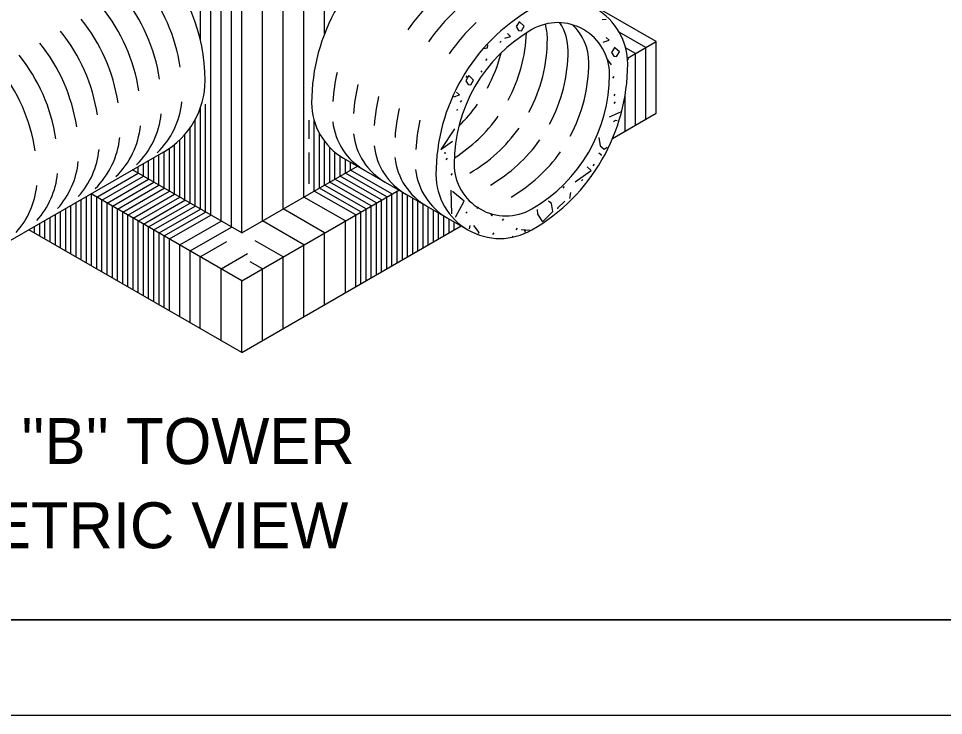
# Model space of a CAD drawing. Extents: x 997.6 to 1036.8, y 998.9 to 1022.5.
# Drawn here: x 1024.444 to 1029.276, y 1000 to 1003.642 of the extents above; entities that cross this region are included whole.
import ezdxf

# ---------------------------------------------------------------- set-up
doc = ezdxf.new("R2010")
doc.units = 0
for name, color, linetype in [('1', 7, 'Continuous'), ('10', 7, 'Continuous'), ('11', 7, 'Continuous'), ('Level 14', 7, 'Continuous')]:
    doc.layers.add(name, color=color, linetype=linetype)

msp = doc.modelspace()

# ---------------------------------------------------------------- linework, layer by layer
at = {"layer": '1'}
for p, q in [((1026.0428, 1003.5633), (1026.0428, 1004.8344)), ((1025.9346, 1002.7094), (1025.9346, 1004.7719)), ((1025.3942, 1003.5286), (1025.3942, 1004.7094)), ((1025.8263, 1002.6469), (1025.8263, 1004.7094)), ((1025.4483, 1002.6152), (1025.4483, 1004.6782)), ((1025.5025, 1002.5839), (1025.5025, 1004.6469)), ((1025.7181, 1002.5844), (1025.7181, 1004.6469)), ((1025.5567, 1002.5526), (1025.5567, 1004.6157)), ((1025.6098, 1002.5219), (1025.6098, 1004.5844)), ((1027.7749, 1003.5219), (1027.3419, 1003.7719)), ((1027.7208, 1003.4907), (1027.5818, 1003.5709)), ((1027.6666, 1003.4594), (1027.6153, 1003.4891)), ((1027.6248, 1003.4352), (1027.7749, 1003.5219)), ((1027.7208, 1003.1157), (1027.7208, 1003.4907)), ((1027.7749, 1003.1469), (1027.7749, 1003.5219)), ((1027.6666, 1003.0844), (1027.6666, 1003.4594)), ((1027.6124, 1003.0532), (1027.6124, 1003.2397)), ((1025.4213, 1002.6308), (1025.4213, 1003.1953)), ((1025.3942, 1002.6464), (1025.3942, 1003.176)), ((1027.5474, 1003.0155), (1027.7749, 1003.1469)), ((1025.3671, 1002.6621), (1025.3671, 1003.1146)), ((1025.9617, 1003.0135), (1025.9617, 1003.1114)), ((1025.9888, 1002.7408), (1025.9888, 1003.1075)), ((1025.34, 1002.6777), (1025.34, 1003.0708)), ((1025.2858, 1002.7089), (1025.2858, 1003.0077)), ((1025.3129, 1002.6933), (1025.3129, 1003.0361)), ((1026.0158, 1002.7564), (1026.0158, 1003.042)), ((1026.0429, 1002.7721), (1026.0429, 1003.0001)), ((1025.2317, 1002.7402), (1025.2317, 1002.9635)), ((1025.2588, 1002.7246), (1025.2588, 1002.9838)), ((1026.07, 1002.7878), (1026.07, 1002.9686)), ((1024.069, 1002.2907), (1025.203, 1002.9454)), ((1025.1504, 1002.7871), (1025.1504, 1002.9151)), ((1025.1775, 1002.7714), (1025.1775, 1002.9307)), ((1025.2046, 1002.7558), (1025.2046, 1002.9463)), ((1025.9617, 1002.7789), (1025.9617, 1002.9427)), ((1026.0971, 1002.8034), (1026.0971, 1002.9437)), ((1026.1242, 1002.8191), (1026.1242, 1002.9237)), ((1026.1422, 1002.9125), (1026.7917, 1002.5375)), ((1026.1513, 1002.8348), (1026.1513, 1002.9074)), ((1025.0692, 1002.8339), (1025.0692, 1002.8682)), ((1025.0963, 1002.8183), (1025.0963, 1002.8838)), ((1025.1233, 1002.8027), (1025.1233, 1002.8994)), ((1025.6098, 1002.5219), (1026.2143, 1002.8709)), ((1026.1783, 1002.8504), (1026.1783, 1002.8916)), ((1024.8528, 1002.709), (1025.0692, 1002.8339)), ((1024.8798, 1002.6934), (1025.0963, 1002.8183)), ((1025.6098, 1002.5219), (1025.0397, 1002.8511)), ((1026.3407, 1002.6941), (1026.1242, 1002.8191)), ((1026.3678, 1002.7098), (1026.1513, 1002.8348)), ((1026.3948, 1002.7254), (1026.1783, 1002.8504)), ((1024.9069, 1002.6778), (1025.1233, 1002.8027)), ((1024.934, 1002.6622), (1025.1504, 1002.7871)), ((1024.9611, 1002.6465), (1025.1775, 1002.7714)), ((1026.2323, 1002.6314), (1026.0158, 1002.7564)), ((1026.2594, 1002.6471), (1026.0429, 1002.7721)), ((1026.2865, 1002.6628), (1026.07, 1002.7878)), ((1026.3136, 1002.6784), (1026.0971, 1002.8034)), ((1024.7986, 1002.3653), (1024.7986, 1002.7119)), ((1025.6098, 1002.2719), (1024.8231, 1002.7262)), ((1024.8257, 1002.3497), (1024.8257, 1002.7247)), ((1024.8528, 1002.334), (1024.8528, 1002.709)), ((1024.9882, 1002.6309), (1025.2046, 1002.7558)), ((1025.0153, 1002.6153), (1025.2317, 1002.7402)), ((1025.0423, 1002.5997), (1025.2588, 1002.7246)), ((1025.0694, 1002.584), (1025.2858, 1002.7089)), ((1025.6098, 1002.2719), (1026.4308, 1002.7459)), ((1026.1511, 1002.5844), (1025.9346, 1002.7094)), ((1026.2053, 1002.6158), (1025.9888, 1002.7408)), ((1026.3678, 1002.3348), (1026.3678, 1002.7098)), ((1026.3948, 1002.3504), (1026.3948, 1002.7254)), ((1026.4219, 1002.3661), (1026.4219, 1002.7411)), ((1026.449, 1002.3818), (1026.449, 1002.7353)), ((1026.4761, 1002.3974), (1026.4761, 1002.7197)), ((1024.7173, 1002.4122), (1024.7173, 1002.665)), ((1024.7444, 1002.3965), (1024.7444, 1002.6807)), ((1024.7715, 1002.3809), (1024.7715, 1002.6963)), ((1024.8798, 1002.3184), (1024.8798, 1002.6934)), ((1024.9069, 1002.3028), (1024.9069, 1002.6778)), ((1024.934, 1002.2872), (1024.934, 1002.6622)), ((1025.0965, 1002.5684), (1025.3129, 1002.6933)), ((1025.1236, 1002.5528), (1025.34, 1002.6777)), ((1025.1507, 1002.5372), (1025.3671, 1002.6621)), ((1026.2865, 1002.2878), (1026.2865, 1002.6628)), ((1026.3136, 1002.3034), (1026.3136, 1002.6784)), ((1026.3407, 1002.3191), (1026.3407, 1002.6941)), ((1026.5032, 1002.4131), (1026.5032, 1002.7041)), ((1026.5303, 1002.4288), (1026.5303, 1002.6884)), ((1026.5573, 1002.4444), (1026.5573, 1002.6728)), ((1024.6361, 1002.459), (1024.6361, 1002.6181)), ((1024.6632, 1002.4434), (1024.6632, 1002.6338)), ((1024.6903, 1002.4278), (1024.6903, 1002.6493)), ((1024.9611, 1002.2715), (1024.9611, 1002.6465)), ((1024.9882, 1002.2559), (1024.9882, 1002.6309)), ((1025.0153, 1002.2403), (1025.0153, 1002.6153)), ((1025.1778, 1002.5215), (1025.3942, 1002.6464)), ((1025.2048, 1002.5059), (1025.4213, 1002.6308)), ((1025.2319, 1002.4903), (1025.4483, 1002.6152)), ((1026.0428, 1002.5219), (1025.8263, 1002.6469)), ((1026.2053, 1002.2408), (1026.2053, 1002.6158)), ((1026.2323, 1002.2564), (1026.2323, 1002.6314)), ((1026.2594, 1002.2721), (1026.2594, 1002.6471)), ((1026.5844, 1002.4601), (1026.5844, 1002.6572)), ((1026.6115, 1002.4758), (1026.6115, 1002.6415)), ((1026.6386, 1002.4914), (1026.6386, 1002.6259)), ((1024.5548, 1002.5059), (1024.5548, 1002.5712)), ((1024.5819, 1002.4903), (1024.5819, 1002.5868)), ((1024.609, 1002.4747), (1024.609, 1002.6024)), ((1025.0423, 1002.2247), (1025.0423, 1002.5997)), ((1025.0694, 1002.209), (1025.0694, 1002.584)), ((1025.0965, 1002.1934), (1025.0965, 1002.5684)), ((1025.2861, 1002.459), (1025.5025, 1002.5839)), ((1025.9346, 1002.4594), (1025.7181, 1002.5844)), ((1026.1511, 1002.2094), (1026.1511, 1002.5844)), ((1026.6657, 1002.5071), (1026.6657, 1002.6103)), ((1026.6928, 1002.5228), (1026.6928, 1002.5946)), ((1026.7198, 1002.5384), (1026.7198, 1002.579)), ((1025.6098, 1001.8969), (1024.4983, 1002.5387)), ((1024.5278, 1002.5215), (1024.5278, 1002.5555)), ((1025.1236, 1002.1778), (1025.1236, 1002.5528)), ((1025.1507, 1002.1622), (1025.1507, 1002.5372)), ((1025.1778, 1002.1465), (1025.1778, 1002.5215)), ((1025.3403, 1002.4277), (1025.5567, 1002.5526)), ((1025.6098, 1001.8969), (1026.7556, 1002.5584)), ((1026.0428, 1002.1469), (1026.0428, 1002.5219)), ((1025.2048, 1002.1309), (1025.2048, 1002.5059)), ((1025.2319, 1002.1153), (1025.2319, 1002.4903)), ((1025.3934, 1002.397), (1025.532, 1002.477)), ((1025.8263, 1002.3969), (1025.6803, 1002.4813)), ((1025.2861, 1002.084), (1025.2861, 1002.459)), ((1025.3403, 1002.0527), (1025.3403, 1002.4277)), ((1025.9346, 1002.0844), (1025.9346, 1002.4594)), ((1025.3934, 1002.022), (1025.3934, 1002.397)), ((1025.5016, 1002.3344), (1025.6402, 1002.4144)), ((1025.7181, 1002.3344), (1025.6548, 1002.3709)), ((1025.8263, 1002.0219), (1025.8263, 1002.3969)), ((1025.5016, 1001.9594), (1025.5016, 1002.3344)), ((1025.7181, 1001.9594), (1025.7181, 1002.3344)), ((1025.6098, 1001.8969), (1025.6098, 1002.2719))]:
    msp.add_line(p, q, dxfattribs=at)
for points in [[(1027.0609, 1003.6268), (1027.0443, 1003.5997), (1027.0563, 1003.5801), (1027.0707, 1003.5778), (1027.085, 1003.6027), (1027.0617, 1003.6246)], [(1027.5138, 1003.6363), (1027.4933, 1003.6346)], [(1026.9837, 1003.5387), (1027.0144, 1003.5489), (1026.9988, 1003.5635)], [(1027.4983, 1003.5185), (1027.529, 1003.5288), (1027.5133, 1003.5433)], [(1026.8732, 1003.4855), (1026.8933, 1003.4883), (1026.8955, 1003.5039)], [(1026.9645, 1003.5246), (1026.9579, 1003.5161)], [(1027.5585, 1003.4921), (1027.5418, 1003.4649), (1027.5539, 1003.4453), (1027.5683, 1003.4431), (1027.5826, 1003.4679), (1027.5593, 1003.4898)], [(1026.8905, 1003.432), (1026.8839, 1003.4235)], [(1027.5408, 1003.401), (1027.5228, 1003.4265)], [(1026.7863, 1003.3418), (1026.7798, 1003.3333)], [(1026.7967, 1003.3445), (1026.78, 1003.3173), (1026.7921, 1003.2978), (1026.8064, 1003.2955), (1026.8208, 1003.3203), (1026.7974, 1003.3423)], [(1026.865, 1003.3695), (1026.8584, 1003.361)], [(1027.5533, 1003.3385), (1027.5466, 1003.33)], [(1026.7173, 1003.2329), (1026.7481, 1003.2432), (1026.7324, 1003.2578)], [(1027.5598, 1003.2473), (1027.5533, 1003.2388)], [(1026.7577, 1003.2137), (1026.751, 1003.2052)], [(1027.5602, 1003.2066), (1027.5536, 1003.1981)], [(1026.7346, 1003.1679), (1026.7337, 1003.1613)], [(1027.5916, 1003.1547), (1027.5286, 1003.1274)], [(1027.5706, 1003.107), (1027.5625, 1003.1096), (1027.5512, 1003.1021)], [(1026.7216, 1003.0665), (1026.6505, 1002.9584), (1026.7115, 1003.0011)], [(1027.4758, 1003.0207), (1027.4828, 1002.9761), (1027.5026, 1002.96), (1027.5186, 1002.9691)], [(1026.6756, 1002.9382), (1026.6679, 1002.9387)], [(1026.6832, 1002.9128), (1026.6766, 1002.9043)], [(1027.49, 1002.9268), (1027.4889, 1002.9286), (1027.4748, 1002.9389)], [(1027.3524, 1002.7896), (1027.4348, 1002.8472), (1027.415, 1002.868)], [(1027.4514, 1002.8803), (1027.4448, 1002.8718)], [(1026.7087, 1002.8318), (1026.702, 1002.8233)], [(1027.314, 1002.8085), (1027.3143, 1002.8087)], [(1027.2941, 1002.7647), (1027.2874, 1002.7562)], [(1027.3913, 1002.8017), (1027.3847, 1002.7932)], [(1026.7024, 1002.7456), (1026.7058, 1002.6214)], [(1026.7258, 1002.6044), (1026.7723, 1002.6872), (1026.7109, 1002.739)], [(1027.3242, 1002.7016), (1027.3296, 1002.7333)], [(1027.154, 1002.6447), (1027.1548, 1002.6192), (1027.1813, 1002.5796), (1027.2359, 1002.6343), (1027.2284, 1002.6758), (1027.2124, 1002.6884)], [(1027.2984, 1002.6872), (1027.2598, 1002.6503), (1027.2594, 1002.6481)], [(1026.7873, 1002.6328), (1026.7807, 1002.6243)], [(1026.8452, 1002.6582), (1026.8385, 1002.6497)], [(1026.9103, 1002.6241), (1026.9156, 1002.6117), (1026.9193, 1002.6217)], [(1026.9771, 1002.5958), (1026.9704, 1002.5873)], [(1026.8015, 1002.5598), (1026.7978, 1002.5435)], [(1026.8443, 1002.5185), (1026.8505, 1002.524), (1026.8232, 1002.5608)], [(1026.9262, 1002.5217), (1026.9195, 1002.5132)], [(1027.0488, 1002.5471), (1027.0422, 1002.5386)], [(1027.1133, 1002.5332), (1027.1145, 1002.5353), (1027.0702, 1002.5381)], [(1027.0853, 1002.5418), (1027.0911, 1002.5252)], [(1027.025, 1002.5042), (1027.0233, 1002.5009)]]:
    msp.add_lwpolyline(points, dxfattribs=at)
for centre, radius, start, end in [((1026.9766, 1003.2016), 1.0014, 120.002, 180), ((1024.5003, 1003.3187), 0.9182, 0, 44.9557), ((1024.3812, 1003.25), 0.9182, 8.675, 38.8644), ((1024.2729, 1003.1875), 0.9182, 8.6752, 38.8646), ((1027.3013, 1003.0141), 1.0014, 133.0422, 145.3481), ((1027.2923, 1003.4047), 0.3338, 0, 120.0007), ((1024.1647, 1003.125), 0.9182, 8.6753, 38.8647), ((1027.4096, 1002.9516), 1.0014, 133.0418, 145.3477), ((1027.6261, 1002.8266), 1.0014, 120.002, 180), ((1024.0564, 1003.0625), 0.9182, 8.6755, 38.8649), ((1027.5178, 1002.8891), 1.0014, 133.0414, 145.3473), ((1027.5314, 1002.8812), 0.8119, 119.999, 180), ((1027.2607, 1003.35), 0.2706, 0, 119.9971), ((1026.936, 1003.5375), 0.2706, 0, 16.1476), ((1027.0442, 1003.475), 0.2706, 0, 32.4919), ((1027.1525, 1003.4125), 0.2706, 0, 46.6474), ((1023.9482, 1003), 0.9182, 8.6757, 38.8651), ((1026.2865, 1003.6), 0.8119, 331.7288, 357.7178), ((1026.3947, 1003.5375), 0.8119, 331.7288, 0), ((1023.8399, 1002.9375), 0.9182, 8.6759, 38.8652), ((1023.7317, 1002.875), 0.9182, 8.676, 38.8654), ((1026.1782, 1003.6625), 0.8119, 331.7288, 345.7977), ((1026.503, 1003.475), 0.8119, 331.7288, 0), ((1027.6244, 1003.4283), 0.00452, 325.4436, 73.9247), ((1023.6234, 1002.8125), 0.9182, 8.6762, 38.8655), ((1026.6247, 1003.4047), 1.0014, 300.0042, 0), ((1026.6112, 1003.4125), 0.8119, 331.7288, 0), ((1027.0848, 1003.1391), 1.0014, 167.249, 176.0531), ((1026.7195, 1003.35), 0.8119, 300.0053, 0), ((1024.9874, 1003.3187), 0.4311, 299.626, 0), ((1027.1931, 1003.0766), 1.0014, 167.2486, 176.0527), ((1024.8683, 1003.25), 0.4311, 314.1849, 354.2808), ((1026.309, 1003.2016), 0.3338, 180, 240.0024), ((1027.3013, 1003.0141), 1.0014, 167.2482, 176.0522), ((1026.1782, 1003.6625), 0.8119, 314.2034, 324.8419), ((1024.7601, 1003.1875), 0.4311, 314.1849, 354.2812), ((1027.4096, 1002.9516), 1.0014, 167.2477, 176.0518), ((1026.4173, 1003.1391), 0.3338, 186.2665, 240.0024), ((1027.5178, 1002.8891), 1.0014, 167.2473, 176.0513), ((1026.2865, 1003.6), 0.8119, 302.4005, 324.8419), ((1024.6518, 1003.125), 0.4311, 314.1849, 354.2817), ((1026.3947, 1003.5375), 0.8119, 300.0053, 324.8419), ((1024.5436, 1003.0625), 0.4311, 314.1849, 354.2821), ((1026.5255, 1003.0766), 0.3338, 186.265, 240.0024), ((1026.503, 1003.475), 0.8119, 300.0053, 324.8419), ((1027.5473, 1003.022), 0.00452, 284.1577, 24.0585), ((1024.4353, 1003), 0.4311, 318.0265, 354.2825), ((1026.6338, 1003.0141), 0.3338, 186.2635, 240.0024), ((1026.742, 1002.9516), 0.3338, 186.2621, 240.0024), ((1026.6112, 1003.4125), 0.8119, 300.0053, 324.8419), ((1024.3271, 1002.9375), 0.4311, 318.0336, 354.2829), ((1026.8503, 1002.8891), 0.3338, 186.2606, 240.0024), ((1026.9901, 1002.8812), 0.2706, 180, 299.9979), ((1024.2188, 1002.875), 0.4311, 318.0367, 354.2834), ((1026.9585, 1002.8266), 0.3338, 180, 300), ((1024.1106, 1002.8125), 0.4311, 318.0399, 354.2838)]:
    msp.add_arc(centre, radius, start, end, dxfattribs=at)
at = {"layer": '10'}
msp.add_line((1035.5, 1000.5), (1007, 1000.5), dxfattribs=at)
at = {"layer": '11'}
msp.add_lwpolyline([(1007, 1000.5), (1035.5, 1000.5), (1035.5, 1021.5), (1007, 1021.5)], close=True, dxfattribs=at)
at = {"layer": 'Level 14'}
msp.add_line((1036, 1000), (1000, 1000), dxfattribs=at)

# ---------------------------------------------------------------- texts
at = {"layer": '1'}
for s, p in [("CLASS ''B'' TOWER", (1023.3158, 1001.314)), ('ISOMETRIC VIEW', (1023.4745, 1000.874))]:
    msp.add_text(s, height=0.24, dxfattribs=at).set_placement(p)

doc.saveas('drawing.dxf')
